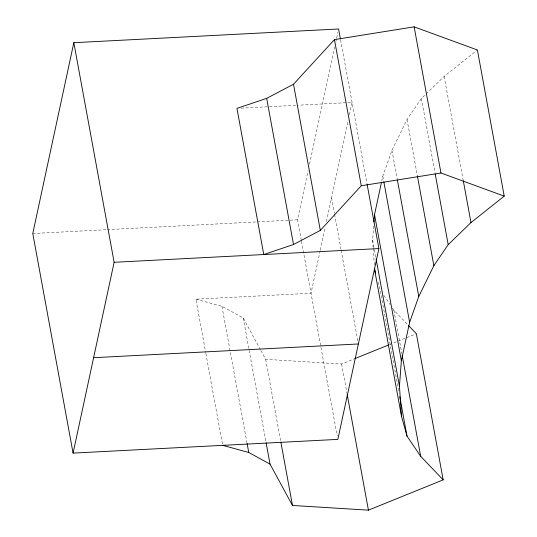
<?xml version="1.0" encoding="UTF-8"?>
<svg xmlns="http://www.w3.org/2000/svg" width="537" height="537" viewBox="0 0 537 537"><rect width="100%" height="100%" fill="white"/><g stroke="black" fill="none" stroke-linecap="round" stroke-linejoin="round"><path stroke-width="0.4" stroke-dasharray="2.69 2.01" d="M373.141 247.544L372.638 240.059L373.732 225.278M301.331 240.422L297.545 219.794L308.11 170.652M309.52 164.1L334.719 46.994M335.954 41.262L336.484 38.805M336.659 37.986L337.894 32.254M320.146 250.833L311.024 293.236L195.898 299.196L205.691 352.567M320.32 250.014L325.234 227.185M326.462 221.472L348.218 120.355M349.439 114.65L352.077 102.419L298.679 105.185M381.74 181.07L382.8 176.163L391.943 150.333L407.033 119.509L421.37 98.513L425.566 94.445M426.163 93.861L444.153 76.429L477.4 49.981M260.935 350.607L265.661 359.313L341.606 363.999L353.93 359.005M389.379 344.647L416.356 333.719M241.12 108.172L268.648 106.742M269.487 106.702L297.847 105.232M32.777 233.514L106.507 229.695M107.346 229.648L256.485 221.922M257.324 221.875L297.545 219.794M195.898 299.196L221.935 306.332L243.214 317.964L260.539 349.882M392.493 308.137L393.863 310.158L407.704 324.657M383.827 295.35L390.211 304.774M377.967 281.979L380.176 289.967L398.716 390.956M444.153 76.429L463.136 179.882M421.37 98.513L435.084 173.229M407.033 119.509L417.43 176.163M391.943 150.333L397.212 179.076M382.8 176.163L383.7 181.09M393.863 310.158L401.851 353.675M340.565 39.704L366.993 183.708M372.638 240.059L374.296 249.087M374.443 249.906L375.954 258.122M331.551 197.824L334.41 213.424M334.564 214.25L341.042 249.551M341.19 250.376L357.77 340.693M341.606 363.999L347.03 393.561M301.479 241.247L320.817 346.6M320.965 347.426L337.243 436.098M265.661 359.313L280.73 441.421M243.214 317.964L265.969 441.951M221.935 306.332L246.953 442.636M205.839 353.393L222.566 444.529M373.195 248.376L374.316 265.01"/><path stroke-width="0.81" d="M373.98 221.989L374.531 214.599L381.391 182.708M266.117 442.77L270.037 464.116L292.484 505.465L368.429 510.15L443.179 479.87L420.686 456.309L406.999 436.118L401.475 416.148L399.461 386.204L401.354 360.75L409.624 322.314L418.766 296.484L433.856 265.661L448.194 244.657L470.976 222.58L504.223 196.133L477.4 49.981L414.141 26.85L334.45 39.604L293.497 84.235L266.681 98.358L236.951 108.387L263.774 254.538L293.511 244.51L320.32 230.386L361.273 185.755L440.964 173.001L504.223 196.133M340.411 38.879L338.599 28.978L73.831 42.698L32.777 233.514L73.079 453.107L337.847 439.38L378.9 248.571L367.147 184.527M73.079 453.107L114.133 262.291L73.831 42.698M354.702 358.689L388.613 344.955M114.133 262.291L378.9 248.571M93.606 357.696L358.374 343.975M222.721 445.348L248.759 452.483L270.037 464.116M408.281 325.261L416.356 333.719L443.179 479.87M374.537 268.332L375.538 273.192M463.29 180.701L470.976 222.58M414.141 26.85L440.964 173.001M435.232 174.048L448.194 244.657M417.43 176.163L433.856 265.661M397.367 179.895L418.766 296.484M383.854 181.915L409.624 322.314M402.153 355.319L420.686 456.309M374.531 214.599L401.354 360.75M376.101 258.941L399.461 386.204M334.45 39.604L361.273 185.755M399.77 396.702L406.999 436.118M374.651 269.997L401.475 416.148M293.497 84.235L320.32 230.386M347.177 394.38L368.429 510.15M266.681 98.358L293.511 244.51M280.878 442.24L292.484 505.465M247.101 443.455L248.759 452.483"/></g></svg>
